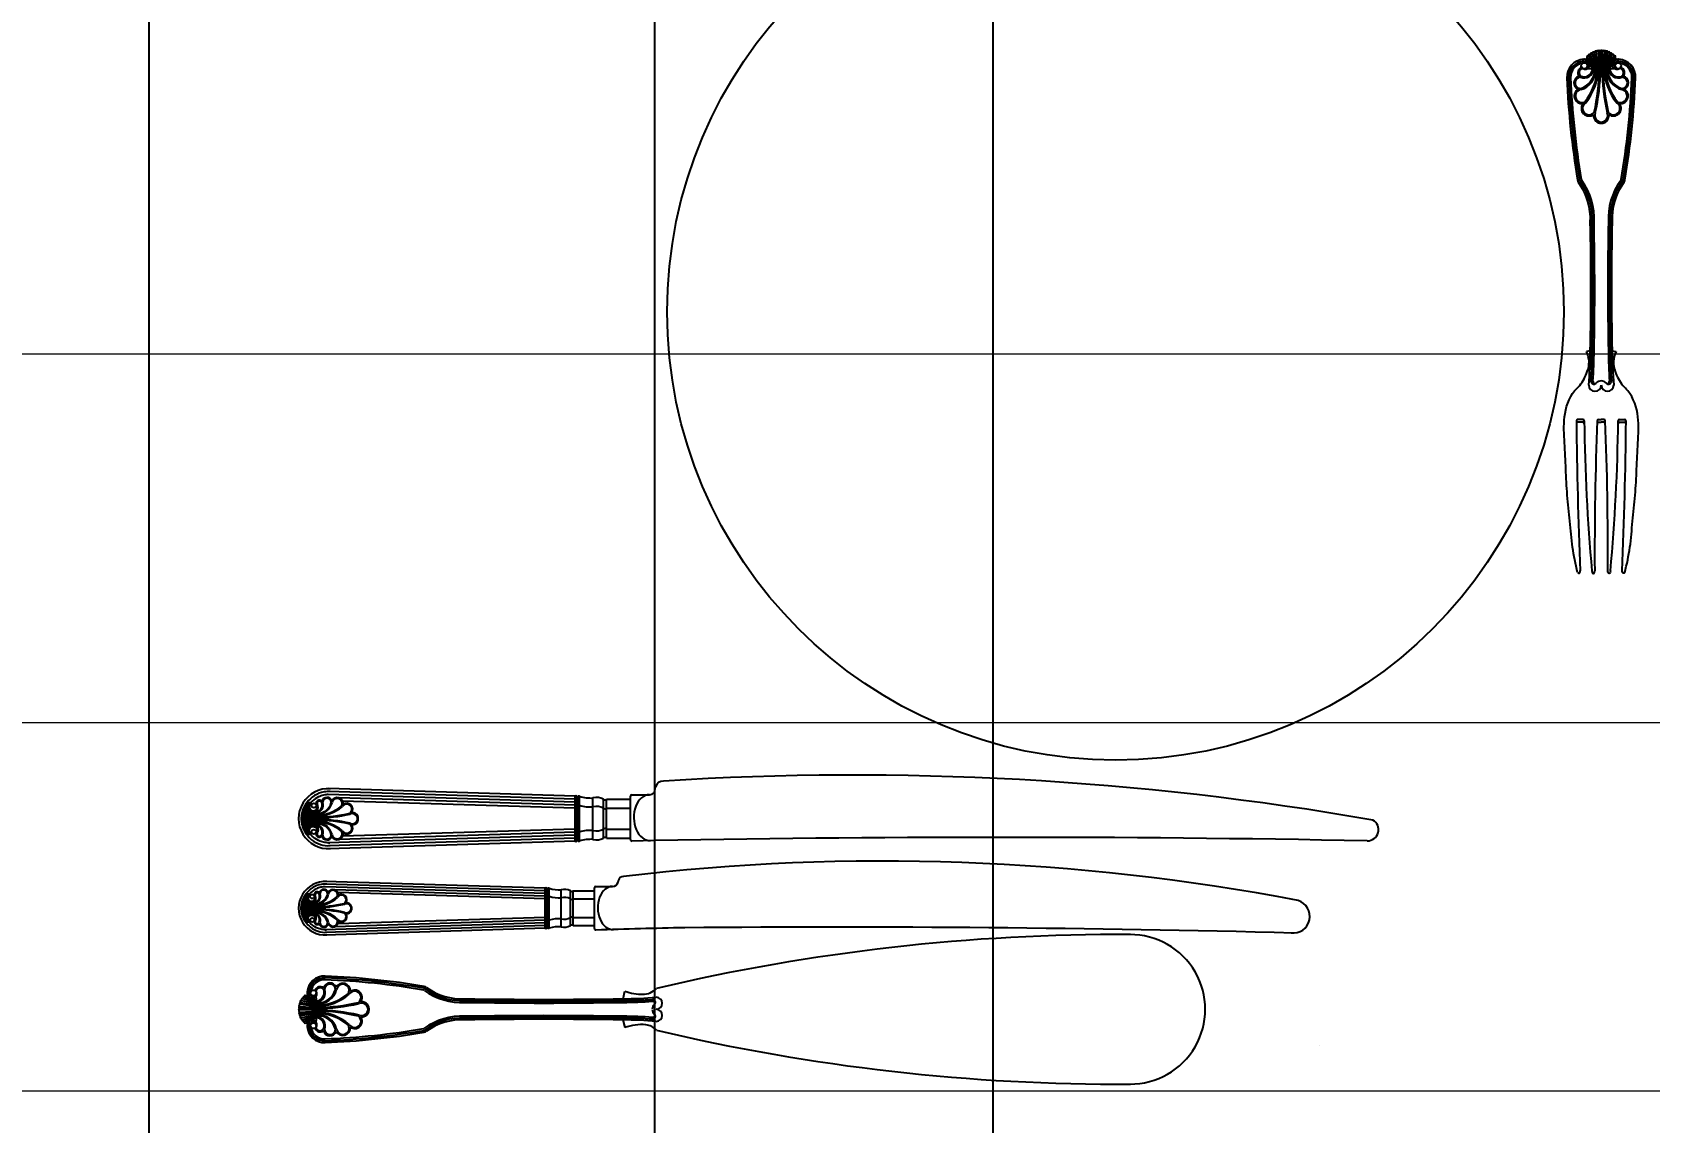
# Model space of a CAD drawing. Header units: millimetres. Extents: x -18512 to 101824, y -95768 to 52898.
# Drawn here: x 31779.9 to 32218.6, y -53261.1 to -52965.3 of the extents above; entities that cross this region are included whole.
import ezdxf

# ---------------------------------------------------------------- set-up
doc = ezdxf.new("R2010")
doc.units = ezdxf.units.MM
doc.header["$LTSCALE"] = 25
doc.header["$PDMODE"] = 3
doc.layers.get('0').update_dxf_attribs({"color": 254, "lineweight": 0})
doc.layers.get('Defpoints').update_dxf_attribs({"lineweight": 0})
doc.layers.add('1547 I-StB-p-00-GA$0$WD-FURNITURE', color=1, linetype='Continuous')
doc.layers.add('1547 I-StB-p-00-GA$0$WD-FURNITURE-DETAIL', color=126, linetype='Continuous')
doc.layers.add('I-WALL', color=2, linetype='Continuous', lineweight=9)
doc.layers.add('wood flooring', color=8, linetype='Continuous', lineweight=13)
doc.styles.add('FW_Calibri', font='calibri.ttf')
doc.dimstyles.new('1-50', dxfattribs={"dimscale": 50, "dimtxt": 2, "dimasz": 1.2, "dimexe": 1.25, "dimexo": 0.625, "dimtad": 1, "dimdec": 0, "dimtxsty": 'FW_Calibri', "dimblk": 'ARCHTICK', "dimcen": 2.5, "dimdle": 1.5, "dimadec": 0, "dimazin": 0, "dimtfac": 1, "dimtdec": 0, "dimtmove": 0, "dimatfit": 3, "dimfxl": 6, "dimfxlon": 1, "dimarcsym": 0})

# ---------------------------------------------------------------- blocks, each defined once
blk = doc.blocks.new('1547 I-StB-p-00-GA$0$chair')
at = {"layer": '1547 I-StB-p-00-GA$0$WD-FURNITURE'}
blk.add_line((-361.61, -323.4), (363.64, -323.39), dxfattribs=at)
blk = doc.blocks.new('_ArchTick')
at = {"color": 0, "linetype": 'ByBlock', "const_width": 0.15}
blk.add_lwpolyline([(-0.5, -0.5), (0.5, 0.5)], dxfattribs=at)
blk = doc.blocks.new('*D437')
at = {"layer": 'Defpoints', "color": 0, "transparency": 16777216}
for p in [(32040.38, -50068.12), (32040.38, -53568.12), (32040.38, -53568.12)]:
    blk.add_point(p, dxfattribs=at)
at = {"layer": 'I-WALL', "color": 0, "lineweight": -2, "transparency": 16777216}
for p, q in [((32040.38, -49993.12), (32040.38, -53643.12)), ((32040.38, -50068.12), (31977.88, -50068.12)), ((32040.38, -53568.12), (31977.88, -53568.12))]:
    blk.add_line(p, q, dxfattribs=at)
at = {"layer": 'I-WALL', "color": 0, "lineweight": -2, "transparency": 16777216, "xscale": 59.99999999999995, "yscale": 59.99999999999995, "zscale": 59.99999999999995}
for p, rotation in [((32040.38, -50068.12), 90), ((32040.38, -53568.12), 270)]:
    blk.add_blockref('_ArchTick', p, dxfattribs=dict(at, rotation=rotation))
at = {"layer": 'I-WALL', "color": 0, "transparency": 16777216, "insert": (31957.9, -51818.12), "char_height": 100, "attachment_point": 5, "rotation": 90, "style": 'FW_Calibri'}
blk.add_mtext('3500', dxfattribs=at)

msp = doc.modelspace()

# ---------------------------------------------------------------- hatches: boundary and pattern name
at = {"layer": 'wood flooring'}
h = msp.add_hatch(dxfattribs=at)
h.set_pattern_fill('_USER', color=256, scale=100, pattern_type=0)
h.set_pattern_definition([(360, (338285.01, 171947.46), (-2e-14, 100), [])])
h.paths.add_polyline_path([(33755.49, -49171.88), (31012.89, -49171.88), (31012.89, -49811.47), (31012.89, -62446.88), (32698.09, -62446.88), (32698.09, -63146.88), (33808.09, -63146.88)])

# ---------------------------------------------------------------- linework, layer by layer
at = {"layer": '1547 I-StB-p-00-GA$0$WD-FURNITURE'}
msp.add_lwpolyline([(31892.63, -50068.12), (32930.47, -50068.12, -0.414214), (33011.55, -50149.21), (33011.55, -53487.04, -0.414214), (32930.47, -53568.12), (31892.63, -53568.12, -0.414214), (31811.55, -53487.04), (31811.55, -50149.21, -0.414214)], format="xyb", close=True, dxfattribs=at)
at = {"layer": '1547 I-StB-p-00-GA$0$WD-FURNITURE-DETAIL'}
for p, q in [((32203.13, -52975.24), (32201.66, -52972.21)), ((32203.44, -52975.26), (32202.08, -52971.75)), ((32203.75, -52975.28), (32202.56, -52971.35)), ((32204.06, -52975.3), (32203.07, -52971.02)), ((32204.37, -52975.32), (32203.61, -52970.77)), ((32204.69, -52975.33), (32204.15, -52970.58)), ((32204.69, -52970.46), (32205, -52975.33)), ((32205.31, -52975.33), (32205.21, -52970.41)), ((32205.62, -52975.33), (32205.72, -52970.41)), ((32206.25, -52970.46), (32205.94, -52975.33)), ((32206.25, -52975.33), (32206.79, -52970.58)), ((32206.56, -52975.32), (32207.33, -52970.77)), ((32206.88, -52975.3), (32207.86, -52971.02)), ((32207.19, -52975.28), (32208.38, -52971.35)), ((32207.49, -52975.26), (32208.86, -52971.75)), ((32207.8, -52975.24), (32209.28, -52972.21)), ((32208.75, -52975.13), (32208.75, -52974.74)), ((32202.5, -53051.63), (32201.43, -53051.88)), ((32208.43, -53051.63), (32209.5, -53051.88)), ((32200.52, -53070.3), (32199.1, -53070.3)), ((32200.52, -53071.01), (32199.1, -53071.01)), ((32204.75, -53070.3), (32205.47, -53070.3)), ((32204.75, -53071.01), (32205.47, -53071.01)), ((32206.19, -53070.3), (32205.47, -53070.3)), ((32206.19, -53071.01), (32205.47, -53071.01)), ((32210.42, -53070.3), (32211.83, -53070.3)), ((32210.42, -53071.01), (32211.83, -53071.01)), ((31927.09, -53172.51), (31860.2, -53170.45)), ((31948.63, -53171.38), (31948.94, -53170)), ((31855.03, -53175.07), (31853.8, -53175.07)), ((31855.12, -53174.82), (31853.94, -53174.82)), ((31855.23, -53174.58), (31854.09, -53174.58)), ((31855.38, -53174.34), (31854.26, -53174.34)), ((31927.04, -53174.13), (31860.15, -53172.07)), ((31927.06, -53173.32), (31860.17, -53171.26)), ((31927.09, -53174.95), (31863.08, -53172.97)), ((31927.06, -53175.76), (31864.03, -53173.81)), ((31927.09, -53184.68), (31927.09, -53172.51)), ((31927.5, -53184.68), (31927.5, -53172.51)), ((31927.9, -53184.68), (31927.9, -53172.51)), ((31928.31, -53184.68), (31928.31, -53172.51)), ((31931.95, -53184.22), (31931.95, -53172.97)), ((31934.79, -53183.87), (31934.79, -53173.32)), ((31935.6, -53183.87), (31935.6, -53173.32)), ((31935.6, -53173.32), (31942.09, -53173.32)), ((31942.09, -53184.26), (31942.09, -53172.51)), ((31942.5, -53172.11), (31947.28, -53172.11)), ((31856.96, -53178.47), (31852.9, -53178.47)), ((31856.96, -53178.47), (31852.9, -53178.47)), ((31852.9, -53178.47), (31852.9, -53178.47)), ((31852.9, -53178.47), (31852.9, -53178.47)), ((31856.96, -53178.72), (31852.9, -53178.72)), ((31852.9, -53178.72), (31852.9, -53178.72)), ((31852.9, -53178.72), (31852.9, -53178.72)), ((31856.96, -53178.72), (31852.9, -53178.72)), ((31856.96, -53178.23), (31852.91, -53178.23)), ((31856.96, -53178.96), (31852.91, -53178.96)), ((31856.96, -53177.99), (31852.93, -53177.99)), ((31856.96, -53179.2), (31852.93, -53179.2)), ((31856.96, -53177.74), (31852.95, -53177.74)), ((31856.96, -53179.45), (31852.95, -53179.45)), ((31856.96, -53177.5), (31852.98, -53177.5)), ((31856.96, -53177.26), (31853.02, -53177.26)), ((31856.96, -53177.01), (31853.07, -53177.01)), ((31856.96, -53176.77), (31853.13, -53176.77)), ((31856.96, -53176.53), (31853.2, -53176.53)), ((31855.4, -53176.28), (31853.27, -53176.28)), ((31855.19, -53176.04), (31853.36, -53176.04)), ((31855.08, -53175.8), (31853.45, -53175.8)), ((31855.02, -53175.55), (31853.56, -53175.55)), ((31854.98, -53175.31), (31853.67, -53175.31)), ((31856.96, -53181.1), (31856.96, -53176.09)), ((31856.96, -53176.09), (31856.96, -53181.1)), ((31935.6, -53175.76), (31942.09, -53175.76)), ((31856.96, -53179.69), (31852.98, -53179.69)), ((31856.96, -53179.93), (31853.02, -53179.93)), ((31856.96, -53180.18), (31853.07, -53180.18)), ((31856.96, -53180.42), (31853.13, -53180.42)), ((31856.96, -53180.66), (31853.2, -53180.66)), ((31855.4, -53180.91), (31853.27, -53180.91)), ((31855.19, -53181.15), (31853.36, -53181.15)), ((31855.08, -53181.39), (31853.45, -53181.39)), ((31855.02, -53181.64), (31853.56, -53181.64)), ((31854.98, -53181.88), (31853.67, -53181.88)), ((31855.03, -53182.12), (31853.8, -53182.12)), ((31855.12, -53182.37), (31853.94, -53182.37)), ((31855.23, -53182.61), (31854.09, -53182.61)), ((31855.38, -53182.85), (31854.26, -53182.85)), ((31856.96, -53180.78), (31856.58, -53180.78)), ((31856.96, -53180.78), (31856.59, -53180.78)), ((31856.96, -53181.03), (31856.9, -53181.03)), ((31927.04, -53183.06), (31860.15, -53185.12)), ((31927.06, -53183.87), (31860.17, -53185.93)), ((31927.09, -53182.24), (31863.08, -53184.22)), ((31927.06, -53181.43), (31864.03, -53183.38)), ((31935.6, -53181.43), (31942.09, -53181.43)), ((31935.6, -53183.87), (31942.09, -53183.87)), ((31927.09, -53184.68), (31860.2, -53186.74)), ((31918.95, -53198.92), (31859.28, -53197.08)), ((31918.97, -53198.2), (31859.3, -53196.35)), ((31918.99, -53197.47), (31859.32, -53195.63)), ((31932.75, -53196.98), (31937.26, -53196.98)), ((31938.76, -53195.78), (31938.84, -53195.39)), ((31856.43, -53201.49), (31852.97, -53201.49)), ((31856.43, -53201.27), (31853.02, -53201.27)), ((31856.43, -53201.05), (31853.08, -53201.05)), ((31855.05, -53200.84), (31853.15, -53200.84)), ((31854.86, -53200.62), (31853.22, -53200.62)), ((31854.76, -53200.4), (31853.31, -53200.4)), ((31854.7, -53200.19), (31853.4, -53200.19)), ((31854.67, -53199.97), (31853.5, -53199.97)), ((31854.71, -53199.75), (31853.62, -53199.75)), ((31854.79, -53199.53), (31853.74, -53199.53)), ((31854.89, -53199.32), (31853.87, -53199.32)), ((31855.02, -53199.1), (31854.02, -53199.1)), ((31856.43, -53205.14), (31856.43, -53200.66)), ((31856.43, -53200.66), (31856.43, -53205.14)), ((31918.99, -53199.64), (31861.89, -53197.88)), ((31918.97, -53200.37), (31862.74, -53198.63)), ((31918.99, -53208.32), (31918.99, -53197.47)), ((31919.35, -53208.32), (31919.35, -53197.47)), ((31919.71, -53208.32), (31919.71, -53197.47)), ((31920.08, -53208.32), (31920.08, -53197.47)), ((31923.33, -53207.92), (31923.33, -53197.88)), ((31925.86, -53207.6), (31925.86, -53198.2)), ((31926.59, -53207.6), (31926.59, -53198.2)), ((31926.59, -53198.2), (31932.37, -53198.2)), ((31926.59, -53200.37), (31932.37, -53200.37)), ((31932.37, -53208.43), (31932.37, -53197.36)), ((31856.43, -53202.79), (31852.81, -53202.79)), ((31852.81, -53202.79), (31852.81, -53202.79)), ((31852.81, -53202.79), (31852.81, -53202.79)), ((31856.43, -53203.01), (31852.81, -53203.01)), ((31852.81, -53203.01), (31852.81, -53203.01)), ((31852.81, -53203.01), (31852.81, -53203.01)), ((31856.43, -53202.57), (31852.82, -53202.57)), ((31856.43, -53202.79), (31852.82, -53202.79)), ((31856.43, -53203.01), (31852.82, -53203.01)), ((31856.43, -53203.22), (31852.82, -53203.22)), ((31856.43, -53202.36), (31852.84, -53202.36)), ((31856.43, -53203.44), (31852.84, -53203.44)), ((31856.43, -53202.14), (31852.86, -53202.14)), ((31856.43, -53203.66), (31852.86, -53203.66)), ((31856.43, -53201.92), (31852.89, -53201.92)), ((31856.43, -53203.87), (31852.89, -53203.87)), ((31856.43, -53201.7), (31852.92, -53201.7)), ((31856.43, -53204.09), (31852.92, -53204.09)), ((31856.43, -53204.31), (31852.97, -53204.31)), ((31856.43, -53204.53), (31853.02, -53204.53)), ((31856.43, -53204.74), (31853.08, -53204.74)), ((31855.05, -53204.96), (31853.15, -53204.96)), ((31854.86, -53205.18), (31853.22, -53205.18)), ((31854.76, -53205.39), (31853.31, -53205.39)), ((31854.7, -53205.61), (31853.4, -53205.61)), ((31854.67, -53205.83), (31853.5, -53205.83)), ((31856.43, -53204.85), (31856.09, -53204.85)), ((31856.43, -53204.85), (31856.1, -53204.85)), ((31856.43, -53205.07), (31856.38, -53205.07)), ((31918.97, -53205.43), (31862.74, -53207.16)), ((31926.59, -53205.43), (31932.37, -53205.43)), ((31854.71, -53206.04), (31853.62, -53206.04)), ((31854.79, -53206.26), (31853.74, -53206.26)), ((31854.89, -53206.48), (31853.87, -53206.48)), ((31855.02, -53206.7), (31854.02, -53206.7)), ((31918.95, -53206.88), (31859.28, -53208.72)), ((31918.97, -53207.6), (31859.3, -53209.44)), ((31918.99, -53208.32), (31859.32, -53210.16)), ((31918.99, -53206.15), (31861.89, -53207.91)), ((31926.59, -53207.6), (31932.37, -53207.6)), ((31857.06, -53228.66), (31853.25, -53227.51)), ((31857.04, -53228.36), (31853.64, -53227.05)), ((31857.01, -53228.06), (31854.08, -53226.63)), ((31856.91, -53227.15), (31856.53, -53227.15)), ((31940.1, -53227.45), (31940.58, -53225.38)), ((31857.1, -53230.17), (31852.34, -53230.08)), ((31857.1, -53230.48), (31852.34, -53230.57)), ((31852.39, -53229.57), (31857.1, -53229.87)), ((31852.39, -53231.08), (31857.1, -53230.78)), ((31857.1, -53229.57), (31852.51, -53229.05)), ((31857.1, -53231.08), (31852.51, -53231.6)), ((31857.09, -53229.26), (31852.68, -53228.52)), ((31857.09, -53231.38), (31852.68, -53232.12)), ((31857.08, -53228.96), (31852.93, -53228.01)), ((31857.08, -53231.69), (31852.93, -53232.64)), ((31857.06, -53231.99), (31853.25, -53233.14)), ((31857.04, -53232.28), (31853.64, -53233.6)), ((31857.01, -53232.59), (31854.08, -53234.01)), ((31940.08, -53233.19), (31940.55, -53235.27)), ((32129.16, -53240.01), (32129.16, -53240.01))]:
    msp.add_line(p, q, dxfattribs=at)
for centre, radius in [((32073.71, -53041.1), 121.62), ((32200.87, -52974.32), 0.807), ((32210.07, -52974.32), 0.807), ((31856.24, -53175.02), 0.628), ((31856.24, -53182.17), 0.628), ((31856.24, -53182.17), 0.628), ((31855.79, -53199.71), 0.56), ((31855.79, -53206.09), 0.56), ((31855.79, -53206.09), 0.56), ((31856.13, -53225.87), 0.781), ((31856.13, -53234.77), 0.781)]:
    msp.add_circle(centre, radius, dxfattribs=at)
for centre, radius, start, end in [((32201.04, -52977.44), 4.9, 94.3291, 182.1871), ((32201.02, -52977.43), 4.36, 94.0194, 182.3201), ((32200.7, -52974.31), 1.75, 30.1422, 101.3169), ((32200.7, -52974.31), 1.23, 30.1422, 101.7756), ((32205.47, -52975.33), 4.93, 140.6522, 147.2798), ((32201.87, -52971.98), 0.312, 47.0286, 227.0286), ((32202.32, -52971.55), 0.312, 39.7805, 219.7805), ((32202.82, -52971.19), 0.305, 32.6037, 212.6037), ((32203.34, -52970.89), 0.296, 25.6051, 205.6051), ((32203.88, -52970.67), 0.286, 18.8358, 198.8358), ((32204.42, -52970.52), 0.275, 12.3176, 192.3176), ((32204.95, -52970.44), 0.264, 6.0524, 186.0524), ((32205.47, -52970.41), 0.256, 357.6708, 182.3292), ((32205.99, -52970.44), 0.264, 353.9476, 173.9476), ((32206.52, -52970.52), 0.275, 347.6824, 167.6824), ((32207.06, -52970.67), 0.286, 341.1642, 161.1642), ((32207.59, -52970.89), 0.296, 334.3949, 154.3949), ((32208.12, -52971.19), 0.305, 327.3963, 147.3963), ((32208.62, -52971.55), 0.312, 320.2195, 140.2195), ((32210.23, -52974.31), 1.75, 78.6831, 149.8578), ((32209.07, -52971.98), 0.312, 312.9714, 132.9714), ((32210.23, -52974.31), 1.23, 90.3267, 149.8578), ((32205.47, -52975.33), 4.93, 32.7202, 39.3478), ((32209.92, -52977.43), 4.36, 357.6799, 85.9806), ((32209.89, -52977.44), 4.9, 357.8129, 85.6709), ((32415.35, -52968.71), 219.38, 182.3287, 189.6075), ((32415.35, -52968.71), 219.38, 182.3287, 189.6075), ((32415.35, -52968.71), 218.87, 182.3287, 189.6075), ((32201.02, -52977.43), 3.85, 97.7931, 182.3201), ((32415.35, -52968.71), 218.36, 182.3287, 189.6075), ((32199.89, -52978.96), 1.82, 104.7229, 250.476), ((32199.89, -52978.96), 1.82, 104.7229, 250.476), ((32199.89, -52978.96), 1.51, 90.441, 271.2158), ((32199.89, -52978.96), 1.51, 90.441, 271.2158), ((32200.74, -52976.25), 1.62, 110.2859, 215.5944), ((32200.74, -52976.25), 1.62, 110.2859, 215.5944), ((32200.74, -52976.25), 1.31, 104.6867, 215.5944), ((32200.66, -52976.17), 1.2, 102.0648, 234.4147), ((32200.18, -52976.63), 0.637, 217.3656, 248.0771), ((32200.82, -52975), 2.63, 248.8921, 354.1994), ((32198.39, -52975.33), 5.67, 285.7123, 0.0035), ((32198.38, -52975.33), 5.37, 286.6588, 359.9601), ((32200.83, -52975), 2.31, 248.0096, 354.1924), ((32201.18, -52974.06), 1.21, 213.9169, 31.3825), ((32200.77, -52974.07), 1.06, 275.2135, 20.9162), ((32189.42, -52974.69), 14.96, 321.027, 357.5336), ((32189.44, -52974.69), 15.26, 320.7621, 357.6048), ((32205.22, -52952.53), 22.8, 261.4617, 270.6145), ((32142.78, -52973.58), 62.24, 347.6233, 358.3916), ((32143.12, -52973.62), 62.22, 347.4834, 358.4221), ((32205.71, -52952.53), 22.8, 269.3855, 278.5383), ((32267.82, -52973.62), 62.21, 181.5774, 192.5171), ((32268.15, -52973.58), 62.24, 181.6084, 192.3767), ((32221.49, -52974.69), 15.26, 182.3764, 219.2379), ((32221.51, -52974.69), 14.96, 182.4108, 218.973), ((32212.55, -52975.33), 5.67, 179.7101, 254.2877), ((32212.56, -52975.33), 5.37, 179.5437, 253.3412), ((32210.12, -52974.98), 2.64, 186.0407, 290.999), ((32210.2, -52974.93), 2.42, 187.2763, 288.975), ((32209.75, -52974.06), 1.21, 148.6175, 326.0831), ((32210.16, -52974.07), 1.06, 159.0838, 264.7865), ((32209.92, -52977.43), 3.85, 357.6799, 82.2069), ((32210.2, -52976.25), 1.31, 324.4056, 75.3133), ((32210.2, -52976.25), 1.62, 324.4056, 69.7141), ((31995.59, -52968.71), 218.36, 350.3925, 357.6713), ((32210.75, -52976.63), 0.637, 291.9229, 322.6344), ((32211.05, -52978.96), 1.51, 268.7842, 89.559), ((31995.59, -52968.71), 218.87, 350.3925, 357.6713), ((32211.05, -52978.96), 1.82, 289.524, 75.2771), ((31995.59, -52968.71), 219.38, 350.3925, 357.6713), ((31995.59, -52968.71), 219.38, 350.3925, 357.6713), ((32200.22, -52982.54), 2.08, 116.7327, 277.7375), ((32200.22, -52982.54), 2.08, 116.7327, 277.7375), ((32200.22, -52982.54), 1.77, 99.4408, 298.3667), ((32200.22, -52982.54), 1.77, 99.4408, 298.3667), ((32210.72, -52982.54), 1.77, 241.6333, 80.5592), ((32210.72, -52982.54), 2.08, 262.2625, 63.2673), ((32202.15, -52985.88), 2.08, 142.4008, 307.1014), ((32202.15, -52985.88), 1.77, 120.0692, 323.7864), ((32208.79, -52985.88), 1.77, 216.2136, 59.9308), ((32208.79, -52985.88), 2.08, 232.8986, 37.5992), ((32205.47, -52987.84), 2.08, 180, 8.2353), ((32205.47, -52987.84), 2.08, 171.7647, 0), ((32205.47, -52987.84), 1.77, 180, 24.5694), ((32205.47, -52987.84), 1.77, 155.4306, 0), ((32200.72, -53005.04), 1.69, 189.6075, 216.0807), ((32185.94, -53015.81), 16.59, 356.7828, 36.0807), ((32200.72, -53005.04), 1.19, 189.6075, 216.0807), ((32185.94, -53015.81), 17.1, 356.7828, 36.0807), ((32200.72, -53005.04), 0.678, 189.6075, 216.0807), ((32185.94, -53015.81), 17.6, 356.7828, 36.0807), ((32224.99, -53015.81), 17.6, 143.9193, 183.2172), ((32224.99, -53015.81), 17.1, 143.9193, 183.2172), ((32224.99, -53015.81), 16.59, 143.9193, 183.2172), ((32210.22, -53005.04), 0.678, 323.9193, 350.3925), ((32210.22, -53005.04), 1.19, 323.9193, 350.3925), ((32210.22, -53005.04), 1.69, 323.9193, 350.3925), ((31368.17, -53034.28), 834.52, 358.80818, 1.20425), ((31368.18, -53034.28), 835.01, 358.80826, 1.20416), ((31368.19, -53034.28), 835.51, 358.80835, 1.20408), ((33042.75, -53034.18), 835.51, 178.80214, 181.19786), ((33042.76, -53034.18), 835.01, 178.80205, 181.19795), ((33042.77, -53034.18), 834.52, 178.80197, 181.19803), ((32195.78, -53054.85), 6.38, 337.4404, 27.6869), ((32097.21, -53051.52), 105.29, 354.859, 359.9359), ((32097.21, -53051.52), 105.8, 355.4438, 359.9359), ((32097.21, -53051.52), 106.31, 355.4699, 359.9359), ((32097.21, -53051.52), 106.31, 355.4699, 359.9359), ((32313.72, -53051.52), 106.31, 180.0641, 184.5301), ((32313.72, -53051.52), 105.8, 180.0641, 184.5562), ((32313.72, -53051.52), 105.29, 180.0641, 185.141), ((32215.16, -53054.85), 6.38, 152.3131, 202.5596), ((32190.11, -53053.42), 12.19, 321.3201, 341.4767), ((32203.77, -53060.95), 1.69, 180, 0), ((32203.49, -53059.9), 0.817, 181.4824, 314.4558), ((32203.83, -53059.87), 0.645, 184.0293, 293.5908), ((32205.44, -53061.67), 1.82, 89.2391, 139.2146), ((32205.44, -53061.67), 1.82, 89.2391, 139.2146), ((32205.49, -53061.67), 1.82, 40.7854, 90.7609), ((32207.16, -53060.95), 1.69, 180, 0), ((32207.11, -53059.87), 0.645, 246.4092, 355.9707), ((32207.44, -53059.9), 0.817, 225.5442, 358.5176), ((32220.82, -53053.42), 12.19, 198.5233, 218.6799), ((32199.1, -53070.66), 0.354, 90, 180.5226), ((33382.7, -53061.09), 1183.99, 180.46292, 182.43208), ((32199.1, -53071.35), 0.344, 89.3186, 182.1638), ((32200.52, -53070.66), 0.354, 0.7284, 90), ((32200.51, -53071.38), 0.368, 2.9546, 89.0812), ((32704.92, -53065.26), 504.08, 180.613, 185.2447), ((33036.7, -53105.17), 833.02, 177.62469, 180.42439), ((32204.77, -53071.42), 0.413, 93.2459, 169.6012), ((32204.75, -53070.66), 0.354, 90, 177.5471), ((32206.19, -53070.66), 0.354, 2.4529, 90), ((32206.17, -53071.42), 0.413, 10.3988, 86.7541), ((31374.24, -53105.17), 833.02, 359.57561, 2.37531), ((31706.01, -53065.26), 504.08, 354.7553, 359.387), ((32210.42, -53071.38), 0.368, 90.9188, 177.0454), ((32210.42, -53070.66), 0.354, 90, 179.2716), ((31028.24, -53061.09), 1183.99, 357.56792, 359.53708), ((32211.83, -53070.66), 0.354, 359.4774, 90), ((32211.84, -53071.35), 0.344, 357.8362, 90.6814), ((31951.01, -53170.52), 2.13, 87.1672, 165.7968), ((32002.7, -53984.04), 817.28, 80.07762, 93.61865), ((31853.8, -53175.19), 0.122, 90, 270), ((31853.94, -53174.95), 0.122, 90, 270), ((31854.09, -53174.7), 0.122, 90, 270), ((31854.26, -53174.46), 0.122, 90, 270), ((31857.74, -53174.49), 0.897, 41.8395, 203.1884), ((31856.69, -53174.98), 2.05, 277.5343, 20.999), ((31856.95, -53173.08), 4.18, 270.0399, 343.3412), ((31856.96, -53173.09), 4.41, 269.9965, 344.2877), ((31856.69, -53174.98), 1.81, 278.5665, 21.8071), ((31856.45, -53166.11), 11.64, 272.4664, 308.973), ((31857.74, -53174.49), 0.654, 16.071, 201.6138), ((31859.78, -53174.25), 1.42, 19.524, 165.2771), ((31859.78, -53174.25), 1.18, 358.7842, 179.559), ((31862.56, -53174.51), 1.62, 352.2625, 153.2673), ((31862.56, -53174.51), 1.38, 331.6333, 170.5592), ((31865.16, -53176.01), 1.38, 306.2136, 149.9308), ((31865.16, -53176.01), 1.62, 322.8986, 127.5992), ((31927.29, -53172.74), 0.303, 48.049, 131.951), ((31927.29, -53175.17), 0.303, 48.049, 131.951), ((31927.7, -53172.21), 0.37, 236.7311, 303.2689), ((31927.7, -53174.64), 0.37, 236.7311, 303.2689), ((31928.1, -53173.15), 0.669, 72.3624, 107.6376), ((31928.1, -53175.58), 0.669, 72.3624, 107.6376), ((31931.36, -53162.87), 10.12, 252.4081, 273.3419), ((31931.36, -53165.3), 10.12, 252.4081, 273.3419), ((31932.92, -53176.8), 3.95, 61.6489, 104.1011), ((31935.2, -53172.9), 0.586, 226.2447, 313.7553), ((31942.5, -53172.51), 0.405, 90, 180), ((31947.28, -53170.49), 1.62, 270, 326.6813), ((31852.9, -53178.6), 0.122, 90, 270), ((31852.9, -53178.6), 0.122, 90, 270), ((31852.91, -53178.35), 0.122, 90, 270), ((31852.91, -53178.84), 0.122, 90, 270), ((31852.93, -53178.11), 0.122, 90, 270), ((31852.93, -53179.08), 0.122, 90, 270), ((31852.95, -53177.87), 0.122, 90, 270), ((31852.95, -53179.32), 0.122, 90, 270), ((31852.98, -53177.62), 0.122, 90, 270), ((31852.98, -53179.57), 0.122, 90, 270), ((31853.02, -53177.38), 0.122, 90, 270), ((31853.07, -53177.14), 0.122, 90, 270), ((31853.13, -53176.89), 0.122, 90, 270), ((31853.2, -53176.65), 0.122, 90, 270), ((31853.27, -53176.41), 0.122, 90, 270), ((31853.36, -53176.16), 0.122, 90, 270), ((31853.45, -53175.92), 0.122, 90, 270), ((31853.56, -53175.68), 0.122, 90, 270), ((31853.67, -53175.43), 0.122, 90, 270), ((31856.46, -53166.13), 11.87, 272.3952, 309.2379), ((31855.6, -53129.83), 48.42, 271.6084, 282.3767), ((31855.62, -53130.1), 48.4, 271.5774, 282.5171), ((31855.62, -53227.1), 48.4, 77.4834, 88.4221), ((31855.6, -53227.36), 48.42, 77.6233, 88.3916), ((31856.46, -53191.06), 11.87, 50.7621, 87.6048), ((31856.45, -53191.08), 11.64, 51.027, 87.5336), ((31866.68, -53178.6), 1.38, 270, 114.5694), ((31866.68, -53178.6), 1.38, 245.4306, 90), ((31866.68, -53178.6), 1.62, 270, 98.2353), ((31866.68, -53178.6), 1.62, 261.7647, 90), ((31932.92, -53179.23), 3.95, 61.6489, 104.1011), ((31935.2, -53175.33), 0.586, 226.2447, 313.7553), ((32142.06, -53181.61), 3, 268.9859, 60.7532), ((31853.02, -53179.81), 0.122, 90, 270), ((31853.07, -53180.05), 0.122, 90, 270), ((31853.13, -53180.3), 0.122, 90, 270), ((31853.2, -53180.54), 0.122, 90, 270), ((31853.27, -53180.78), 0.122, 90, 270), ((31853.36, -53181.03), 0.122, 90, 270), ((31853.45, -53181.27), 0.122, 90, 270), ((31853.56, -53181.51), 0.122, 90, 270), ((31853.67, -53181.76), 0.122, 90, 270), ((31853.8, -53182), 0.122, 90, 270), ((31853.94, -53182.24), 0.122, 90, 270), ((31854.09, -53182.49), 0.122, 90, 270), ((31854.26, -53182.73), 0.122, 90, 270), ((31857.74, -53182.7), 0.897, 156.8116, 318.1605), ((31856.96, -53184.1), 4.41, 15.7123, 90.0035), ((31856.95, -53184.11), 4.18, 16.6588, 89.9601), ((31856.69, -53182.21), 2.05, 339.001, 82.4657), ((31856.69, -53182.21), 1.81, 338.1929, 81.4335), ((31857.74, -53182.7), 0.654, 158.3862, 343.929), ((31859.78, -53182.94), 1.42, 194.7229, 340.476), ((31859.78, -53182.94), 1.18, 180.441, 1.2158), ((31862.56, -53182.68), 1.62, 206.7327, 7.7375), ((31862.56, -53182.68), 1.38, 189.4408, 28.3667), ((31865.16, -53181.18), 1.38, 210.0692, 53.7864), ((31865.16, -53181.18), 1.62, 232.4008, 37.1014), ((31927.29, -53182.02), 0.303, 228.049, 311.951), ((31927.7, -53182.55), 0.37, 56.7311, 123.2689), ((31928.1, -53181.61), 0.669, 252.3624, 287.6376), ((31931.36, -53191.89), 10.12, 86.6581, 107.5919), ((31932.92, -53177.96), 3.95, 255.8989, 298.3511), ((31932.92, -53180.39), 3.95, 255.8989, 298.3511), ((31935.2, -53181.86), 0.586, 46.2447, 133.7553), ((31935.2, -53184.29), 0.586, 46.2447, 133.7553), ((32043.61, -58282.24), 5098.58, 88.89418, 91.13621), ((31927.29, -53184.45), 0.303, 228.049, 311.951), ((31927.7, -53184.99), 0.37, 56.7311, 123.2689), ((31928.1, -53184.04), 0.669, 252.3624, 287.6376), ((31931.36, -53194.32), 10.12, 86.6581, 107.5919), ((31942.5, -53184.26), 0.405, 180, 271.8491), ((32010.72, -53787.91), 597.8, 79.14971, 96.76851), ((31932.75, -53197.36), 0.382, 90, 180), ((31937.26, -53195.45), 1.53, 270, 347.3501), ((31940.26, -53195.74), 1.46, 86.5668, 168.3244), ((31852.97, -53201.6), 0.108, 90, 270), ((31853.02, -53201.38), 0.108, 90, 270), ((31853.08, -53201.16), 0.108, 90, 270), ((31853.15, -53200.95), 0.108, 90, 270), ((31853.22, -53200.73), 0.108, 90, 270), ((31853.31, -53200.51), 0.108, 90, 270), ((31853.4, -53200.29), 0.108, 90, 270), ((31853.5, -53200.08), 0.108, 90, 270), ((31853.62, -53199.86), 0.108, 90, 270), ((31853.74, -53199.64), 0.108, 90, 270), ((31853.87, -53199.43), 0.108, 90, 270), ((31854.02, -53199.21), 0.108, 90, 270), ((31857.13, -53199.24), 0.8, 41.8395, 203.1884), ((31856.19, -53199.67), 1.83, 277.5343, 20.999), ((31856.43, -53197.99), 3.94, 269.9965, 344.2877), ((31856.43, -53197.98), 3.72, 270.0399, 343.3412), ((31856.19, -53199.68), 1.61, 278.5665, 21.8071), ((31855.98, -53191.76), 10.38, 272.4664, 308.973), ((31855.99, -53191.78), 10.59, 272.3952, 309.2379), ((31857.13, -53199.24), 0.583, 16.071, 201.6138), ((31858.95, -53199.03), 1.27, 19.524, 165.2771), ((31858.95, -53199.03), 1.05, 358.7842, 179.559), ((31861.43, -53199.25), 1.45, 352.2625, 153.2673), ((31861.43, -53199.25), 1.23, 331.6333, 170.5592), ((31863.75, -53200.59), 1.23, 306.2136, 149.9308), ((31863.75, -53200.59), 1.45, 322.8986, 127.5992), ((31865.11, -53202.9), 1.45, 270, 98.2353), ((31865.11, -53202.9), 1.45, 261.7647, 90), ((31919.17, -53197.67), 0.27, 48.049, 131.951), ((31919.17, -53199.84), 0.27, 48.049, 131.951), ((31919.53, -53197.2), 0.33, 236.7311, 303.2689), ((31919.53, -53199.37), 0.33, 236.7311, 303.2689), ((31919.9, -53198.04), 0.597, 72.3624, 107.6376), ((31919.9, -53200.21), 0.597, 72.3624, 107.6376), ((31922.8, -53188.87), 9.03, 252.4081, 273.3419), ((31922.8, -53191.04), 9.03, 252.4081, 273.3419), ((31924.19, -53201.3), 3.52, 61.6489, 104.1011), ((31924.19, -53203.47), 3.52, 61.6489, 104.1011), ((31926.22, -53197.82), 0.523, 226.2447, 313.7553), ((31926.22, -53199.99), 0.523, 226.2447, 313.7553), ((32121.9, -53205.11), 4.51, 262.5772, 72.5854), ((31852.82, -53202.68), 0.108, 90, 270), ((31852.82, -53202.9), 0.108, 90, 270), ((31852.82, -53202.9), 0.108, 90, 270), ((31852.82, -53203.12), 0.108, 90, 270), ((31852.84, -53202.46), 0.108, 90, 270), ((31852.84, -53203.33), 0.108, 90, 270), ((31852.86, -53202.25), 0.108, 90, 270), ((31852.86, -53203.55), 0.108, 90, 270), ((31852.89, -53202.03), 0.108, 90, 270), ((31852.89, -53203.77), 0.108, 90, 270), ((31852.92, -53201.81), 0.108, 90, 270), ((31852.92, -53203.98), 0.108, 90, 270), ((31852.97, -53204.2), 0.108, 90, 270), ((31853.02, -53204.42), 0.108, 90, 270), ((31853.08, -53204.63), 0.108, 90, 270), ((31853.15, -53204.85), 0.108, 90, 270), ((31853.22, -53205.07), 0.108, 90, 270), ((31853.31, -53205.28), 0.108, 90, 270), ((31853.4, -53205.5), 0.108, 90, 270), ((31853.5, -53205.72), 0.108, 90, 270), ((31853.62, -53205.94), 0.108, 90, 270), ((31855.22, -53159.4), 43.19, 271.6084, 282.3767), ((31855.24, -53159.64), 43.17, 271.5774, 282.5171), ((31855.24, -53246.16), 43.17, 77.4834, 88.4221), ((31855.22, -53246.39), 43.19, 77.6233, 88.3916), ((31855.99, -53214.02), 10.59, 50.7621, 87.6048), ((31855.98, -53214.03), 10.38, 51.027, 87.5336), ((31856.43, -53207.81), 3.94, 15.7123, 90.0035), ((31856.43, -53207.82), 3.72, 16.6588, 89.9601), ((31856.19, -53206.12), 1.83, 339.001, 82.4657), ((31856.19, -53206.12), 1.61, 338.1929, 81.4335), ((31863.75, -53205.2), 1.23, 210.0692, 53.7864), ((31863.75, -53205.2), 1.45, 232.4008, 37.1014), ((31865.11, -53202.9), 1.23, 270, 114.5694), ((31865.11, -53202.9), 1.23, 245.4306, 90), ((31922.8, -53214.76), 9.03, 86.6581, 107.5919), ((31924.19, -53202.33), 3.52, 255.8989, 298.3511), ((31926.22, -53205.81), 0.523, 46.2447, 133.7553), ((31853.74, -53206.15), 0.108, 90, 270), ((31853.87, -53206.37), 0.108, 90, 270), ((31854.02, -53206.59), 0.108, 90, 270), ((31857.13, -53206.56), 0.8, 156.8116, 318.1605), ((31857.13, -53206.56), 0.583, 158.3862, 343.929), ((31858.95, -53206.77), 1.27, 194.7229, 340.476), ((31858.95, -53206.77), 1.05, 180.441, 1.2158), ((31861.43, -53206.54), 1.45, 206.7327, 7.7375), ((31861.43, -53206.54), 1.23, 189.4408, 28.3667), ((31919.17, -53205.95), 0.27, 228.049, 311.951), ((31919.17, -53208.12), 0.27, 228.049, 311.951), ((31919.53, -53206.43), 0.33, 56.7311, 123.2689), ((31919.53, -53208.6), 0.33, 56.7311, 123.2689), ((31919.9, -53205.58), 0.597, 252.3624, 287.6376), ((31919.9, -53207.75), 0.597, 252.3624, 287.6376), ((31922.8, -53216.93), 9.03, 86.6581, 107.5919), ((31924.19, -53204.5), 3.52, 255.8989, 298.3511), ((31926.22, -53207.98), 0.523, 46.2447, 133.7553), ((31932.75, -53208.43), 0.382, 180, 271.8491), ((31989.33, -54903.56), 1695.68, 91.098, 91.91166), ((32074.67, -53755.32), 545.28, 89.6749, 103.3023), ((31997.16, -58063.81), 4855.79, 88.52796, 90.47577), ((32077.77, -53230.32), 20.27, 269.4738, 90.5262), ((31859.14, -53226.04), 4.74, 87.8129, 175.6709), ((31859.13, -53226.02), 4.22, 87.6799, 175.9806), ((31859.13, -53226.02), 3.73, 87.6799, 172.2069), ((31860.61, -53224.92), 1.77, 19.524, 165.2771), ((31860.61, -53224.92), 1.46, 358.7842, 179.559), ((31850.69, -53433.5), 211.38, 80.3925, 87.6713), ((31850.69, -53433.5), 211.87, 80.3925, 87.6713), ((31850.69, -53433.5), 212.37, 80.3925, 87.6713), ((31850.69, -53433.5), 212.37, 80.3925, 87.6713), ((31864.08, -53225.24), 2.02, 352.2625, 153.2673), ((31853.09, -53227.76), 0.296, 57.3963, 237.3963), ((31853.44, -53227.28), 0.302, 50.2195, 230.2195), ((31853.86, -53226.84), 0.302, 42.9714, 222.9714), ((31857.1, -53230.32), 4.77, 122.7202, 129.3478), ((31856.11, -53225.71), 1.7, 168.6831, 239.8578), ((31856.11, -53225.71), 1.19, 180.3267, 239.8578), ((31855.87, -53226.18), 1.17, 238.6175, 56.0831), ((31855.88, -53225.78), 1.03, 249.0838, 354.7865), ((31858, -53225.75), 1.57, 54.4056, 159.7141), ((31858, -53225.75), 1.26, 54.4056, 165.3133), ((31835.04, -53230.09), 22.07, 359.3855, 8.5383), ((31856.71, -53225.74), 2.34, 277.2763, 18.975), ((31856.77, -53225.82), 2.55, 276.0407, 20.999), ((31857.1, -53223.46), 5.2, 269.5437, 343.3412), ((31857.1, -53223.47), 5.49, 269.7101, 344.2877), ((31856.48, -53214.79), 14.49, 272.4108, 308.973), ((31856.49, -53214.81), 14.77, 272.3764, 309.2379), ((31858.36, -53225.21), 0.616, 21.9229, 52.6344), ((31864.08, -53225.24), 1.72, 331.6333, 170.5592), ((31867.31, -53227.11), 1.72, 306.2136, 149.9308), ((31867.31, -53227.11), 2.02, 322.8986, 127.5992), ((31885.86, -53225.72), 0.656, 53.9193, 80.3925), ((31885.86, -53225.72), 1.15, 53.9193, 80.3925), ((31885.86, -53225.72), 1.64, 53.9193, 80.3925), ((31896.28, -53211.42), 17.04, 233.9193, 273.2172), ((31896.28, -53211.42), 16.55, 233.9193, 273.2172), ((31896.28, -53211.42), 16.06, 233.9193, 273.2172), ((31918.64, -51924.03), 1303.6, 269.0569, 270.9431), ((31939.98, -53125.53), 101.92, 270.0641, 275.141), ((31939.98, -53125.53), 102.42, 270.0641, 274.5562), ((31945.43, -53211.79), 14.43, 250.3761, 270.612), ((31945.48, -53220.94), 5.28, 269.4699, 314.9757), ((31948.1, -53228.41), 0.791, 315.5442, 88.5176), ((31949.12, -53228.68), 1.64, 270, 90), ((31852.34, -53230.32), 0.248, 87.6708, 272.3292), ((31852.37, -53229.82), 0.256, 83.9476, 263.9476), ((31852.37, -53230.83), 0.256, 96.0524, 276.0524), ((31852.45, -53229.31), 0.266, 77.6824, 257.6824), ((31852.45, -53231.34), 0.266, 102.3176, 282.3176), ((31852.59, -53228.79), 0.277, 71.1642, 251.1642), ((31852.59, -53231.86), 0.277, 108.8358, 288.8358), ((31852.81, -53228.27), 0.287, 64.3949, 244.3949), ((31852.81, -53232.38), 0.287, 115.6051, 295.6051), ((31835.04, -53230.56), 22.07, 351.4617, 0.6145), ((31855.41, -53169.64), 60.25, 271.6084, 282.3767), ((31855.45, -53169.97), 60.23, 271.5774, 282.5171), ((31855.44, -53290.68), 60.23, 77.4834, 88.4221), ((31855.41, -53291), 60.25, 77.6233, 88.3916), ((31856.49, -53245.84), 14.77, 50.7621, 87.6048), ((31856.48, -53245.86), 14.49, 51.027, 87.5336), ((31857.1, -53237.18), 5.49, 15.7123, 90.0035), ((31857.1, -53237.19), 5.2, 16.6588, 89.9601), ((31867.31, -53233.54), 1.72, 210.0692, 53.7864), ((31869.21, -53230.32), 1.72, 270, 114.5694), ((31869.21, -53230.32), 1.72, 245.4306, 90), ((31869.21, -53230.32), 2.02, 270, 98.2353), ((31869.21, -53230.32), 2.02, 261.7647, 90), ((31896.28, -53249.23), 17.04, 86.7828, 126.0807), ((31918.64, -51924.04), 1304.57, 269.05682, 270.94317), ((31918.75, -54536.61), 1304.57, 89.06172, 90.94807), ((31918.64, -51924.04), 1304.09, 269.05686, 270.94314), ((31939.98, -53125.53), 102.91, 270.0641, 274.5301), ((31939.98, -53335.12), 102.91, 85.4699, 89.9359), ((31939.98, -53335.12), 102.91, 85.4699, 89.9359), ((31949.81, -53230.3), 1.76, 130.7854, 180.7609), ((31949.81, -53230.35), 1.76, 179.2391, 229.2146), ((31949.81, -53230.35), 1.76, 179.2391, 229.2146), ((31948.07, -53228.74), 0.624, 336.4092, 85.9707), ((31948.07, -53231.91), 0.624, 274.0293, 23.5908), ((31948.1, -53232.23), 0.791, 271.4824, 44.4558), ((31949.12, -53231.96), 1.64, 270, 90), ((31853.09, -53232.89), 0.296, 122.6037, 302.6037), ((31853.44, -53233.37), 0.302, 129.7805, 309.7805), ((31853.86, -53233.81), 0.302, 137.0286, 317.0286), ((31857.1, -53230.32), 4.77, 230.6522, 237.2798), ((31856.11, -53234.94), 1.7, 120.1422, 191.3169), ((31859.14, -53234.61), 4.74, 184.3291, 272.1871), ((31856.11, -53234.94), 1.19, 120.1422, 191.7756), ((31859.13, -53234.63), 4.22, 184.0194, 272.3201), ((31855.87, -53234.47), 1.17, 303.9169, 121.3825), ((31859.13, -53234.63), 3.73, 187.7931, 272.3201), ((31855.88, -53234.87), 1.03, 5.2135, 110.9162), ((31858, -53234.9), 1.57, 200.2859, 305.5944), ((31858, -53234.9), 1.57, 200.2859, 305.5944), ((31857.91, -53234.98), 1.16, 192.0648, 324.4147), ((31858, -53234.9), 1.26, 194.6867, 305.5944), ((31856.78, -53234.82), 2.24, 338.0096, 84.1924), ((31856.78, -53234.82), 2.54, 338.8921, 84.1994), ((31858.36, -53235.44), 0.616, 307.3656, 338.0771), ((31860.61, -53235.73), 1.77, 194.7229, 340.476), ((31860.61, -53235.73), 1.77, 194.7229, 340.476), ((31860.61, -53235.73), 1.46, 180.441, 1.2158), ((31860.61, -53235.73), 1.46, 180.441, 1.2158), ((31850.69, -53027.15), 211.38, 272.3287, 279.6075), ((31850.69, -53027.15), 211.87, 272.3287, 279.6075), ((31850.69, -53027.15), 212.37, 272.3287, 279.6075), ((31850.69, -53027.15), 212.37, 272.3287, 279.6075), ((31864.08, -53235.41), 2.02, 206.7327, 7.7375), ((31864.08, -53235.41), 2.02, 206.7327, 7.7375), ((31864.08, -53235.41), 1.72, 189.4408, 28.3667), ((31864.08, -53235.41), 1.72, 189.4408, 28.3667), ((31867.31, -53233.54), 2.02, 232.4008, 37.1014), ((31885.86, -53234.92), 0.656, 279.6075, 306.0807), ((31885.86, -53234.92), 1.15, 279.6075, 306.0807), ((31885.86, -53234.92), 1.64, 279.6075, 306.0807), ((31896.28, -53249.23), 16.55, 86.7828, 126.0807), ((31896.28, -53249.23), 16.06, 86.7828, 126.0807), ((31918.75, -54536.61), 1304.09, 89.06176, 90.94803), ((31918.75, -54536.62), 1303.6, 89.06179, 90.94799), ((31939.98, -53335.12), 102.42, 85.4438, 89.9359), ((31939.98, -53335.12), 101.92, 84.859, 89.9359), ((31945.32, -53248.89), 14.43, 86.0986, 109.2872), ((31945.48, -53239.71), 5.28, 45.0243, 81.0248), ((32074.67, -52705.33), 545.28, 256.6977, 270.3251)]:
    msp.add_arc(centre, radius, start, end, dxfattribs=at)
for centre, major_axis, ratio, start_param, end_param in [((32199.36, -53111.34), (0, 0.707), 0.592719, 2.305035, 4.854822), ((32203.33, -53111.34), (0, -0.707), 0.525862, 4.712389, 7.853982), ((31860.2, -53178.6), (0, 8.15), 0.995334, -0.062188, 3.203781), ((31947.26, -53178.3), (0.09, -6.2), 0.682212, 3.116522, 6.32704), ((31859.32, -53202.9), (0, 7.27), 0.995334, -0.062188, 3.203781), ((31937.24, -53202.82), (0.08, -5.84), 0.682212, 3.116522, 6.32704)]:
    msp.add_ellipse(centre, major_axis=major_axis, ratio=ratio, start_param=start_param, end_param=end_param, dxfattribs=at)
at = {"layer": '1547 I-StB-p-00-GA$0$WD-FURNITURE-DETAIL', "extrusion": (0, 0, -1)}
for centre, ratio, start_param, end_param in [((32207.61, -53111.34), 0.525862, 4.712389, 7.853982), ((32211.58, -53111.34), 0.592719, -0.836557, 1.713229)]:
    msp.add_ellipse(centre, major_axis=(0, -0.707), ratio=ratio, start_param=start_param, end_param=end_param, dxfattribs=at)
at = {"layer": '1547 I-StB-p-00-GA$0$WD-FURNITURE-DETAIL'}
for points, knots in [([(32199.05, -53111.81), (32198.53, -53109.54), (32197.5, -53104.95), (32197.05, -53097.89), (32196.18, -53090.84), (32195.86, -53083.75), (32195.57, -53076.66), (32195.03, -53069.47), (32196.88, -53063.78), (32199.15, -53061.52), (32199.63, -53061.04)], [0.294726, 0.294726, 0.294726, 0.294726, 8.898289, 17.667298, 26.436307, 35.172697, 43.900914, 52.62913, 61.961467, 64.457874, 64.457874, 64.457874, 64.457874]), ([(32211.89, -53111.81), (32212.41, -53109.54), (32213.44, -53104.95), (32213.89, -53097.89), (32214.76, -53090.84), (32215.08, -53083.75), (32215.37, -53076.66), (32215.91, -53069.47), (32214.06, -53063.78), (32211.78, -53061.52), (32211.3, -53061.04)], [0.294726, 0.294726, 0.294726, 0.294726, 8.898289, 17.667298, 26.436307, 35.172697, 43.900914, 52.62913, 61.961467, 64.457874, 64.457874, 64.457874, 64.457874]), ([(31860.65, -53171.27), (31860.1, -53171.24), (31859.54, -53171.27), (31858.08, -53171.51), (31857.19, -53171.85), (31855.6, -53172.82), (31854.9, -53173.46), (31854.34, -53174.21), (31854.34, -53174.22), (31854.26, -53174.34)], [6.220997, 6.220997, 6.220997, 6.220997, 6.448454, 6.448454, 6.8312969, 6.8312969, 7.2141399, 7.2141399, 7.2146082, 7.2146082, 7.2146082, 7.2146082]), ([(31860.15, -53172.07), (31859.83, -53172.04), (31859.31, -53172.13), (31858.41, -53172.32), (31857.95, -53172.48), (31856.89, -53172.98), (31856.31, -53173.37), (31855.28, -53174.31), (31854.96, -53175.06), (31855.02, -53175.67), (31855.15, -53176.59), (31857.22, -53176.4), (31857.41, -53175.19), (31856.63, -53174.53)], [6.220997, 6.220997, 6.220997, 6.220997, 6.449003, 6.449003, 6.677009, 6.677009, 7.009507, 7.009507, 7.342006, 7.342006, 7.674504, 7.674504, 7.975504, 7.975504, 7.975504, 7.975504]), ([(31857.34, -53175.3), (31857.31, -53175.12), (31857.25, -53174.94), (31857.14, -53174.76), (31857.14, -53174.74), (31857.13, -53174.73)], [7.87217953, 7.87217953, 7.87217953, 7.87217953, 7.92581627, 7.92581627, 7.92995814, 7.92995814, 7.92995814, 7.92995814]), ([(31856.96, -53176.53), (31857.12, -53176.4), (31857.17, -53176.28), (31857.27, -53176.15), (31857.33, -53175.99), (31857.38, -53175.66), (31857.37, -53175.48), (31857.34, -53175.3)], [7.7445958, 7.7445958, 7.7445958, 7.7445958, 7.7679794, 7.7679794, 7.8187079, 7.8187079, 7.8721816, 7.8721816, 7.8721816, 7.8721816]), ([(31854.26, -53182.85), (31854.71, -53183.47), (31855.14, -53183.92), (31856.34, -53184.89), (31857.18, -53185.34), (31858.9, -53185.87), (31859.78, -53185.97), (31860.65, -53185.92)], [8.4933907, 8.4933907, 8.4933907, 8.4933907, 8.7455117, 8.7455117, 9.1283546, 9.1283546, 9.4869663, 9.4869663, 9.4869663, 9.4869663]), ([(31860.15, -53185.12), (31859.83, -53185.15), (31859.31, -53185.06), (31858.41, -53184.87), (31857.95, -53184.72), (31856.89, -53184.21), (31856.31, -53183.82), (31855.28, -53182.88), (31854.96, -53182.13), (31855.02, -53181.52), (31855.15, -53180.6), (31857.22, -53180.79), (31857.41, -53182.01), (31856.63, -53182.66)], [6.220997, 6.220997, 6.220997, 6.220997, 6.449003, 6.449003, 6.677009, 6.677009, 7.009507, 7.009507, 7.342006, 7.342006, 7.674504, 7.674504, 7.975504, 7.975504, 7.975504, 7.975504]), ([(31856.96, -53180.66), (31857.12, -53180.79), (31857.17, -53180.91), (31857.27, -53181.04), (31857.33, -53181.2), (31857.38, -53181.53), (31857.37, -53181.71), (31857.34, -53181.89)], [7.7445958, 7.7445958, 7.7445958, 7.7445958, 7.7679794, 7.7679794, 7.8187079, 7.8187079, 7.8721816, 7.8721816, 7.8721816, 7.8721816]), ([(31857.34, -53181.89), (31857.31, -53182.07), (31857.25, -53182.25), (31857.14, -53182.43), (31857.14, -53182.45), (31857.13, -53182.46)], [7.87217953, 7.87217953, 7.87217953, 7.87217953, 7.92581627, 7.92581627, 7.92995814, 7.92995814, 7.92995814, 7.92995814]), ([(31859.73, -53196.37), (31859.23, -53196.34), (31858.74, -53196.36), (31857.43, -53196.58), (31856.64, -53196.88), (31855.22, -53197.75), (31854.6, -53198.32), (31854.1, -53198.99), (31854.1, -53198.99), (31854.02, -53199.1)], [6.220997, 6.220997, 6.220997, 6.220997, 6.448454, 6.448454, 6.8312969, 6.8312969, 7.2141399, 7.2141399, 7.2146082, 7.2146082, 7.2146082, 7.2146082]), ([(31859.28, -53197.08), (31859, -53197.05), (31858.53, -53197.13), (31857.73, -53197.3), (31857.32, -53197.44), (31856.38, -53197.89), (31855.86, -53198.24), (31854.93, -53199.08), (31854.65, -53199.75), (31854.71, -53200.29), (31854.82, -53201.11), (31856.67, -53200.94), (31856.84, -53199.86), (31856.14, -53199.27)], [6.220997, 6.220997, 6.220997, 6.220997, 6.449003, 6.449003, 6.677009, 6.677009, 7.009507, 7.009507, 7.342006, 7.342006, 7.674504, 7.674504, 7.975504, 7.975504, 7.975504, 7.975504]), ([(31856.43, -53201.05), (31856.58, -53200.94), (31856.62, -53200.83), (31856.71, -53200.71), (31856.76, -53200.58), (31856.81, -53200.28), (31856.8, -53200.12), (31856.78, -53199.96)], [7.7445958, 7.7445958, 7.7445958, 7.7445958, 7.7679794, 7.7679794, 7.8187079, 7.8187079, 7.8721816, 7.8721816, 7.8721816, 7.8721816]), ([(31856.78, -53199.96), (31856.75, -53199.8), (31856.69, -53199.64), (31856.6, -53199.48), (31856.59, -53199.46), (31856.58, -53199.45)], [7.87217953, 7.87217953, 7.87217953, 7.87217953, 7.92581627, 7.92581627, 7.92995814, 7.92995814, 7.92995814, 7.92995814]), ([(31859.28, -53208.72), (31859, -53208.74), (31858.53, -53208.66), (31857.73, -53208.49), (31857.32, -53208.36), (31856.38, -53207.91), (31855.86, -53207.56), (31854.93, -53206.72), (31854.65, -53206.05), (31854.71, -53205.5), (31854.82, -53204.69), (31856.67, -53204.85), (31856.84, -53205.94), (31856.14, -53206.52)], [6.220997, 6.220997, 6.220997, 6.220997, 6.449003, 6.449003, 6.677009, 6.677009, 7.009507, 7.009507, 7.342006, 7.342006, 7.674504, 7.674504, 7.975504, 7.975504, 7.975504, 7.975504]), ([(31856.43, -53204.74), (31856.58, -53204.86), (31856.62, -53204.96), (31856.71, -53205.08), (31856.76, -53205.22), (31856.81, -53205.52), (31856.8, -53205.68), (31856.78, -53205.84)], [7.7445958, 7.7445958, 7.7445958, 7.7445958, 7.7679794, 7.7679794, 7.8187079, 7.8187079, 7.8721816, 7.8721816, 7.8721816, 7.8721816]), ([(31856.78, -53205.84), (31856.75, -53206), (31856.69, -53206.16), (31856.6, -53206.32), (31856.59, -53206.33), (31856.58, -53206.34)], [7.87217953, 7.87217953, 7.87217953, 7.87217953, 7.92581627, 7.92581627, 7.92995814, 7.92995814, 7.92995814, 7.92995814]), ([(31854.02, -53206.7), (31854.43, -53207.24), (31854.81, -53207.64), (31855.88, -53208.51), (31856.63, -53208.91), (31858.17, -53209.38), (31858.95, -53209.48), (31859.73, -53209.43)], [8.4933907, 8.4933907, 8.4933907, 8.4933907, 8.7455117, 8.7455117, 9.1283546, 9.1283546, 9.4869663, 9.4869663, 9.4869663, 9.4869663])]:
    msp.add_open_spline(points, degree=3, knots=knots, dxfattribs=at)
for points in [[(31860.18, -53185.12), (31860.32, -53185.12), (31860.46, -53185.12), (31860.6, -53185.11)], [(31859.3, -53208.72), (31859.43, -53208.72), (31859.56, -53208.71), (31859.68, -53208.71)]]:
    msp.add_open_spline(points, degree=3, dxfattribs=at)

# ---------------------------------------------------------------- block references
at = {"layer": '1547 I-StB-p-00-GA$0$WD-FURNITURE', "xscale": -0.8108108108105557, "yscale": 0.8108108108105557, "zscale": 0.8108108108105557, "rotation": 89.99999999999993}
msp.add_blockref('1547 I-StB-p-00-GA$0$chair', (31686.42, -53090.27), dxfattribs=at)

# ---------------------------------------------------------------- dimensions: what is measured, and where the dimension line sits
at = {"layer": 'I-WALL', "color": 1, "true_color": 0xf40b0b}
dim = msp.add_linear_dim(base=(32040.38, -53568.12), p1=(32040.38, -50068.12), p2=(32040.38, -53568.12), angle=90, dimstyle='1-50', dxfattribs=at)
dim.commit()
dim.dimension.update_dxf_attribs({"geometry": '*D437', "text_midpoint": (31957.9, -51818.12)})

doc.saveas('drawing.dxf')
